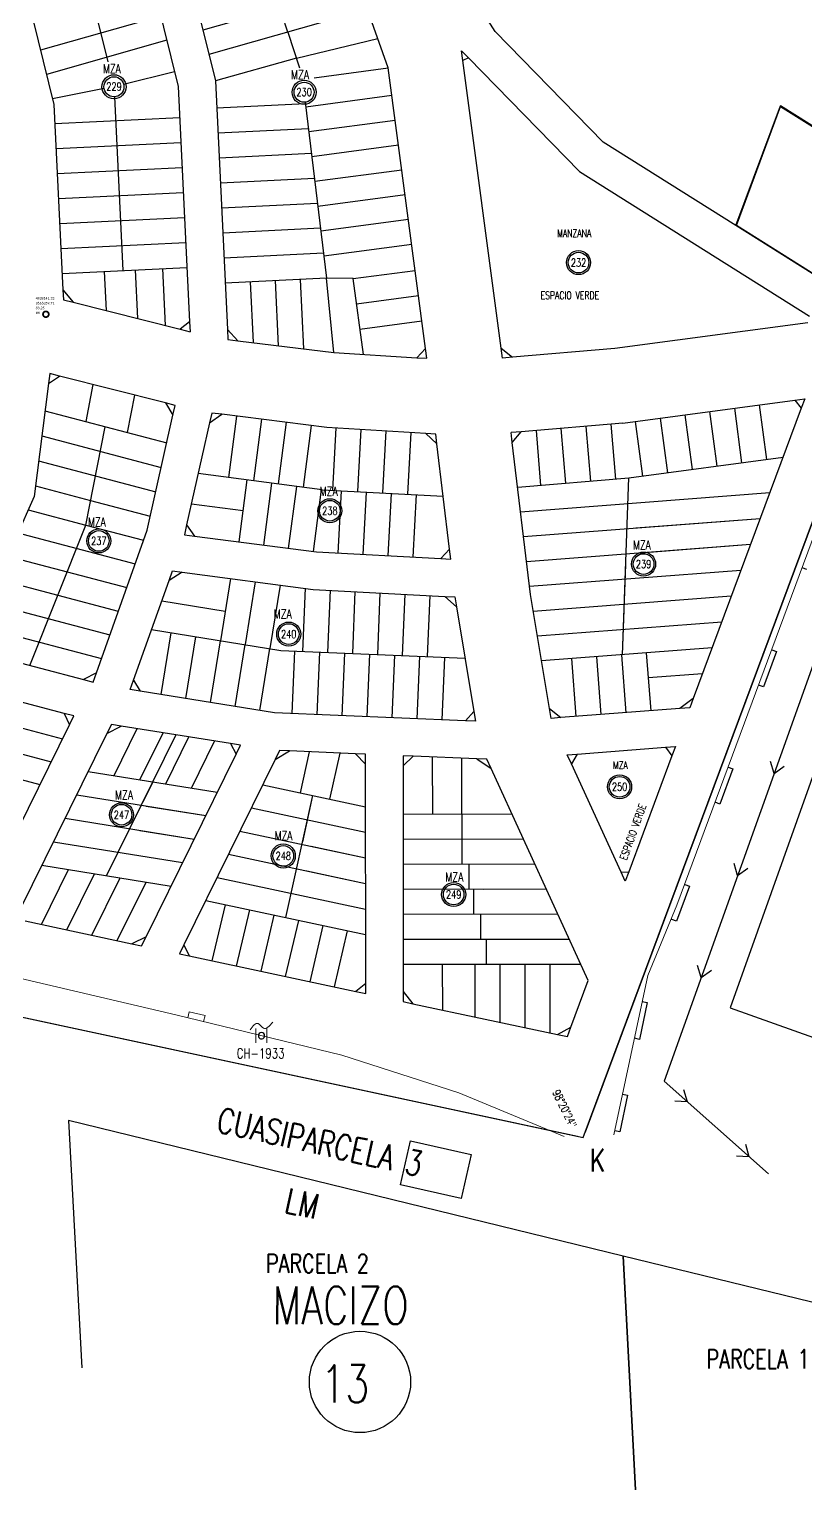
# Model space of a CAD drawing. Header units: metres. Extents: x 2615496 to 2632651, y 4927671 to 4929056.
# Drawn here: x 2616353 to 2616664, y 4927671 to 4928255 of the extents above; entities that cross this region are included whole.
import ezdxf
from ezdxf.enums import TextEntityAlignment as Align

# ---------------------------------------------------------------- set-up
doc = ezdxf.new("R2010")
doc.units = ezdxf.units.M
doc.header["$MEASUREMENT"] = 0
for name, color, linetype in [('p239_13', 6, 'Continuous'), ('puntos_fijos', 1, 'Continuous'), ('viviendas_alambrados_cercos', 4, 'Continuous')]:
    doc.layers.add(name, color=color, linetype=linetype)
doc.styles.add('ROMANS', font='romans.shx', dxfattribs={"width": 0.75})
doc.styles.get("Standard").update_dxf_attribs({"font": 'CALIBRI.TTF'})

msp = doc.modelspace()

# ---------------------------------------------------------------- linework, layer by layer
at = {"layer": 'p239_13', "linetype": 'ByBlock', "ltscale": 6}
for p, q in [((2616574.69219, 4927812.16059, -0.56571), (2616929.02569, 4928763.52756, -0.56571)), ((2615872.87551, 4927962.45926, -0.56571), (2616574.69219, 4927812.16059, -0.56571))]:
    msp.add_line(p, q, dxfattribs=at)
at = {"layer": 'p239_13', "linetype": 'ByBlock'}
for p, q in [((2616928.18877, 4928761.28719), (2616575.493, 4927814.32565)), ((2616890.66568, 4928627.55125, -0.56571), (2616607.05863, 4927834.73928, -0.56571)), ((2616456.53408, 4928254.18967), (2616434.64505, 4928320.7433)), ((2616369.73355, 4928302.35238), (2616384.48073, 4928242.28776)), ((2616485.01939, 4928272.65382), (2616422.55811, 4928254.95711)), ((2616405.73127, 4928260.5833), (2616357.59476, 4928246.94513)), ((2616488.37331, 4928263.21045), (2616424.944, 4928245.23948)), ((2616456.53408, 4928254.18967), (2616461.23528, 4928239.89565)), ((2616408.11716, 4928250.86566), (2616359.98065, 4928237.22749)), ((2616459.95385, 4928243.79183), (2616492.52176, 4928251.52998)), ((2616459.95385, 4928243.79183), (2616427.55328, 4928234.61201)), ((2616526.02105, 4928246.70985), (2616528.81502, 4928243.84737)), ((2616526.54962, 4928242.74493), (2616526.02105, 4928246.70985)), ((2616528.81502, 4928243.84737), (2616526.54962, 4928242.74493)), ((2616541.87291, 4928127.80031), (2616526.54962, 4928242.74493)), ((2616528.81502, 4928243.84737), (2616573.22552, 4928198.34778)), ((2616390.81987, 4928233.34489), (2616411.19091, 4928238.34642)), ((2616467.08073, 4928235.90493), (2616496.67021, 4928239.84951)), ((2616383.0196, 4928231.61226), (2616362.36655, 4928227.50986)), ((2616387.10966, 4928228.28992), (2616390.46296, 4928158.81783)), ((2616463.5462, 4928225.4554), (2616428.07789, 4928223.74341)), ((2616463.46649, 4928226.10971), (2616472.03352, 4928155.78358)), ((2616463.68919, 4928224.28161), (2616498.13344, 4928228.87338)), ((2616363.29987, 4928217.57657), (2616413.24173, 4928219.98717)), ((2616464.89851, 4928214.35436), (2616499.45485, 4928218.96107)), ((2616464.75867, 4928215.50229), (2616428.56001, 4928213.75504)), ((2616363.782, 4928207.58819), (2616413.72385, 4928209.9988)), ((2616466.10784, 4928204.42711), (2616500.77626, 4928209.04876)), ((2616465.97115, 4928205.54917), (2616429.04213, 4928203.76667)), ((2616364.26412, 4928197.59982), (2616414.20597, 4928200.01043)), ((2616467.18362, 4928195.59605), (2616429.52425, 4928193.7783)), ((2616467.31716, 4928194.49986), (2616502.09767, 4928199.13646)), ((2616573.22552, 4928198.34778), (2616665.19758, 4928140.60689)), ((2616364.74624, 4928187.61145), (2616414.6881, 4928190.02206)), ((2616468.52648, 4928184.57261), (2616503.41909, 4928189.22415)), ((2616468.3961, 4928185.64293), (2616430.00637, 4928183.78993)), ((2616365.22836, 4928177.62308), (2616415.17022, 4928180.03369)), ((2616469.73581, 4928174.64535), (2616504.7405, 4928179.31184)), ((2616469.60857, 4928175.68981), (2616430.48849, 4928173.80155)), ((2616365.71048, 4928167.63471), (2616415.65234, 4928170.04532)), ((2616470.82105, 4928165.73669), (2616430.97062, 4928163.81318)), ((2616470.94513, 4928164.7181), (2616506.06191, 4928169.39953)), ((2616366.1926, 4928157.64634), (2616416.13446, 4928160.05695)), ((2616383.08524, 4928158.46172), (2616383.83982, 4928142.82869)), ((2616396.53263, 4928139.62246), (2616395.59414, 4928159.0655)), ((2616407.58545, 4928136.83049), (2616406.48683, 4928159.59127)), ((2616472.03352, 4928155.78358), (2616431.45274, 4928153.82481)), ((2616441.44111, 4928154.30693), (2616442.61439, 4928129.99935)), ((2616451.42948, 4928154.78905), (2616452.68642, 4928128.74829)), ((2616461.41785, 4928155.27118), (2616462.75845, 4928127.49722)), ((2616474.89637, 4928125.98955), (2616472.03352, 4928155.78358)), ((2616482.68417, 4928155.57145), (2616472.03352, 4928155.78358)), ((2616482.68417, 4928155.57145), (2616507.46494, 4928158.87498)), ((2616486.7236, 4928125.27045), (2616482.68417, 4928155.57145)), ((2616484.03064, 4928145.47111), (2616508.81142, 4928148.77464)), ((2616485.37712, 4928135.37078), (2616510.15789, 4928138.67431)), ((2616664.62077, 4928137.94843), (2616587.32821, 4928127.58389)), ((2616542.40147, 4928123.83539), (2616541.87291, 4928127.80031)), ((2616541.87291, 4928127.80031), (2616546.38762, 4928124.16798)), ((2616587.32821, 4928127.58389), (2616546.38762, 4928124.16798)), ((2616546.38762, 4928124.16798), (2616542.40147, 4928123.83539)), ((2616360.74141, 4928113.62522), (2616354.95898, 4928068.41764)), ((2616360.74141, 4928113.62522), (2616365.12709, 4928116.61325)), ((2616407.55919, 4928105.8948), (2616365.12709, 4928116.61325)), ((2616375.7807, 4928098.39204), (2616378.69119, 4928113.18693)), ((2616392.40965, 4928093.99517), (2616395.35694, 4928108.97712)), ((2616359.34869, 4928102.73684), (2616408.04339, 4928089.86143)), ((2616407.55919, 4928105.8948), (2616410.55762, 4928101.0131)), ((2616590.57103, 4928097.75021), (2616659.38236, 4928106.97747)), ((2616661.95077, 4928103.76064), (2616618.73663, 4927987.73389)), ((2616628.30974, 4928080.61387), (2616625.38582, 4928102.4187)), ((2616638.22103, 4928081.94292), (2616635.29711, 4928103.74776)), ((2616648.13232, 4928083.27198), (2616645.2084, 4928105.07681)), ((2616659.38236, 4928106.97747), (2616661.95077, 4928103.76064)), ((2616375.67885, 4928057.04433), (2616383.41575, 4928096.37325)), ((2616400.17831, 4928054.97647), (2616410.55762, 4928101.0131)), ((2616425.23589, 4928097.9161), (2616416.03035, 4928057.08563)), ((2616425.23589, 4928097.9161), (2616430.08513, 4928101.3251)), ((2616472.13435, 4928096.10208), (2616430.08513, 4928101.3251)), ((2616436.03937, 4928100.58551), (2616432.84016, 4928076.08587)), ((2616445.96331, 4928099.35284), (2616442.75597, 4928074.79104)), ((2616455.88724, 4928098.12016), (2616452.67179, 4928073.49621)), ((2616465.81117, 4928096.88749), (2616462.58761, 4928072.20138)), ((2616511.72015, 4928093.69526), (2616472.13435, 4928096.10208)), ((2616475.75789, 4928095.882), (2616474.43852, 4928070.97648)), ((2616590.57103, 4928097.75021), (2616549.8447, 4928094.35218)), ((2616565.78929, 4928095.68253), (2616567.61852, 4928073.75871)), ((2616575.75467, 4928096.514), (2616577.5839, 4928074.59018)), ((2616585.72004, 4928097.34547), (2616587.54927, 4928075.42164)), ((2616598.57588, 4928076.62671), (2616595.65196, 4928098.43154)), ((2616608.48717, 4928077.95576), (2616605.56325, 4928099.76059)), ((2616618.39845, 4928079.28482), (2616615.47453, 4928101.08965)), ((2616358.06893, 4928092.73157), (2616405.84254, 4928080.0997)), ((2616485.73976, 4928095.2751), (2616484.42452, 4928070.44748)), ((2616495.72163, 4928094.66821), (2616494.41051, 4928069.91847)), ((2616505.7035, 4928094.06131), (2616504.39651, 4928069.38946)), ((2616511.72015, 4928093.69526), (2616516.18752, 4928089.48078)), ((2616546.33329, 4928090.04786), (2616549.8447, 4928094.35218)), ((2616553.60384, 4928029.2225), (2616546.33329, 4928090.04786)), ((2616555.82392, 4928094.85106), (2616557.65315, 4928072.92724)), ((2616521.21631, 4928047.40995), (2616516.18752, 4928089.48078)), ((2616592.94909, 4928075.87218), (2616654.64504, 4928084.1453)), ((2616356.78918, 4928082.72629), (2616403.64168, 4928070.33797)), ((2616355.50942, 4928072.72101), (2616377.61308, 4928066.87656)), ((2616470.28145, 4928071.1967), (2616420.67233, 4928077.67478)), ((2616437.01094, 4928050.329), (2616440.24801, 4928075.11854)), ((2616446.92675, 4928049.03417), (2616450.16383, 4928073.82371)), ((2616456.84257, 4928047.73934), (2616460.07964, 4928072.52888)), ((2616548.47132, 4928072.16115), (2616592.94909, 4928075.87218)), ((2616590.41244, 4928005.1898), (2616592.94909, 4928075.87218)), ((2616354.95898, 4928068.41764), (2616329.51261, 4928011.27355)), ((2616377.61308, 4928066.87656), (2616401.44083, 4928060.57624)), ((2616466.75839, 4928046.44451), (2616469.99546, 4928071.23405)), ((2616470.28145, 4928071.1967), (2616518.67951, 4928068.63282)), ((2616476.70977, 4928045.82111), (2616478.03229, 4928070.7861)), ((2616486.69577, 4928045.2921), (2616488.01829, 4928070.2571)), ((2616496.68177, 4928044.76309), (2616498.00429, 4928069.72809)), ((2616506.66777, 4928044.23408), (2616507.99028, 4928069.19908)), ((2616649.32701, 4928069.86679), (2616549.65598, 4928062.25026)), ((2616352.61055, 4928063.14384), (2616375.67885, 4928057.04433)), ((2616438.62947, 4928062.72377), (2616417.91146, 4928065.42917)), ((2616469.16172, 4928062.98992), (2616469.1948, 4928062.98817)), ((2616353.24612, 4928000.91383), (2616375.67885, 4928057.04433)), ((2616375.67885, 4928057.04433), (2616398.74716, 4928050.94482)), ((2616379.94491, 4927997.97773), (2616400.17831, 4928054.97647)), ((2616416.03035, 4928057.08563), (2616419.11693, 4928052.66564)), ((2616645.48223, 4928059.54383), (2616550.84393, 4928052.31188)), ((2616645.48223, 4928059.54383), (2616595.80942, 4928055.748)), ((2616348.4897, 4928053.88978), (2616395.39043, 4928041.48871)), ((2616419.11693, 4928052.66564), (2616467.99828, 4928046.2826)), ((2616641.63744, 4928049.22087), (2616552.03188, 4928042.3735)), ((2616641.63744, 4928049.22087), (2616595.97387, 4928045.73141)), ((2616344.36885, 4928044.63572), (2616392.03371, 4928032.03261)), ((2616467.99828, 4928046.2826), (2616517.69666, 4928043.64983)), ((2616517.69666, 4928043.64983), (2616521.21631, 4928047.40995)), ((2616414.27957, 4928038.16996), (2616408.97513, 4928034.91835)), ((2616414.27957, 4928038.16996), (2616466.62838, 4928031.33414)), ((2616637.79266, 4928038.89791), (2616553.21983, 4928032.43513)), ((2616590.41244, 4928005.1898), (2616591.70799, 4928041.28963)), ((2616664.15991, 4928039.25283, -0.56571), (2616662.28488, 4928039.94873, -0.56571)), ((2616340.24799, 4928035.38165), (2616388.67698, 4928022.5765)), ((2616394.82964, 4927995.06961), (2616408.97513, 4928034.91835)), ((2616433.55403, 4928035.65533), (2616429.55322, 4928010.81427)), ((2616443.47427, 4928034.35992), (2616439.426, 4928009.22419)), ((2616453.3945, 4928033.06451), (2616449.29877, 4928007.63412)), ((2616463.42264, 4928031.75275), (2616462.35234, 4928006.55314)), ((2616336.12714, 4928026.12759), (2616385.32025, 4928013.12039)), ((2616406.07558, 4928026.75013), (2616431.46131, 4928022.66159)), ((2616466.62838, 4928031.33414), (2616519.33642, 4928028.54193)), ((2616473.39864, 4928030.97548), (2616472.34333, 4928006.1288)), ((2616483.38519, 4928030.44645), (2616482.33432, 4928005.70445)), ((2616493.37173, 4928029.91741), (2616492.32532, 4928005.28011)), ((2616503.35828, 4928029.38837), (2616502.31631, 4928004.85576)), ((2616513.34483, 4928028.85933), (2616512.3073, 4928004.43141)), ((2616519.33642, 4928028.54193), (2616523.98608, 4928024.38436)), ((2616561.15484, 4927983.68802), (2616553.60384, 4928029.2225)), ((2616633.94787, 4928028.57495), (2616554.71528, 4928022.52025)), ((2616523.98608, 4928024.38436), (2616530.93536, 4927982.53582)), ((2616332.00629, 4928016.87353), (2616381.96353, 4928003.66429)), ((2616401.99426, 4928015.25281), (2616453.73911, 4928006.91897)), ((2616405.83249, 4927989.31248), (2616409.80767, 4928013.99441)), ((2616405.83249, 4927989.31248), (2616409.80767, 4928013.99441)), ((2616405.83249, 4927989.31248), (2616409.80767, 4928013.99441)), ((2616630.10309, 4928018.25199), (2616556.3576, 4928012.6166)), ((2616415.70527, 4927987.7224), (2616419.68045, 4928012.40434)), ((2616425.57804, 4927986.13233), (2616429.55322, 4928010.81427)), ((2616435.45081, 4927984.54226), (2616439.426, 4928009.22419)), ((2616331.75254, 4928006.59696), (2616374.7397, 4927995.23069)), ((2616445.32359, 4927982.95218), (2616449.29877, 4928007.63412)), ((2616453.73911, 4928006.91897), (2616527.40592, 4928003.79013)), ((2616459.19886, 4928006.68708), (2616458.13551, 4927981.65117)), ((2616469.18985, 4928006.26274), (2616468.1265, 4927981.22682)), ((2616479.18084, 4928005.83839), (2616478.11749, 4927980.80248)), ((2616489.17183, 4928005.41404), (2616488.10849, 4927980.37813)), ((2616499.16283, 4928004.9897), (2616498.09948, 4927979.95378)), ((2616509.15382, 4928004.56535), (2616508.09047, 4927979.52944)), ((2616519.14481, 4928004.14101), (2616518.08146, 4927979.10509)), ((2616626.2583, 4928007.92903), (2616557.99993, 4928002.71294)), ((2616570.01375, 4928003.631), (2616571.78104, 4927980.50393)), ((2616579.98468, 4928004.39295), (2616581.75197, 4927981.26588)), ((2616589.95561, 4928005.15489), (2616591.7229, 4927982.02782)), ((2616599.92654, 4928005.91684), (2616601.69383, 4927982.78977)), ((2616651.9816, 4928006.4399, -0.56571), (2616646.76232, 4927992.37721, -0.56571)), ((2616650.10657, 4928007.1358, -0.56571), (2616651.9816, 4928006.4399, -0.56571)), ((2616379.94491, 4927997.97773), (2616374.7397, 4927995.23069)), ((2616622.41352, 4927997.60607), (2616600.68848, 4927995.94591)), ((2616367.00164, 4927981.76123), (2616325.41805, 4927992.75638)), ((2616394.82964, 4927995.06961), (2616397.44063, 4927990.66404)), ((2616451.21242, 4927982.00375), (2616397.44063, 4927990.66404)), ((2616646.76232, 4927992.37721, -0.56571), (2616644.8873, 4927993.07311, -0.56571)), ((2616618.73663, 4927987.73389), (2616613.35214, 4927983.68066)), ((2616317.03911, 4927984.6282), (2616366.3569, 4927971.58804)), ((2616367.00164, 4927981.76123), (2616369.09983, 4927977.15111)), ((2616527.59422, 4927978.7596), (2616451.21242, 4927982.00375)), ((2616530.93536, 4927982.53582), (2616527.59422, 4927978.7596)), ((2616561.15484, 4927983.68802), (2616565.7976, 4927980.04669)), ((2616613.35214, 4927983.68066), (2616565.7976, 4927980.04669)), ((2616312.52727, 4927975.47752), (2616361.84507, 4927962.43736)), ((2616334.21334, 4927906.39604), (2616369.09983, 4927977.15111)), ((2616384.14218, 4927973.74003), (2616349.34603, 4927903.1682)), ((2616411.73416, 4927973.16868), (2616383.97379, 4927916.86647)), ((2616384.14218, 4927973.74003), (2616389.8602, 4927976.69162)), ((2616386.98686, 4927956.89666), (2616396.24032, 4927975.66406)), ((2616433.60812, 4927969.64574), (2616389.8602, 4927976.69162)), ((2616397.31609, 4927955.23307), (2616406.56954, 4927974.00047)), ((2616407.64532, 4927953.56948), (2616416.89877, 4927972.33688)), ((2616417.97454, 4927951.90589), (2616427.228, 4927970.6733)), ((2616433.60812, 4927969.64574), (2616435.78832, 4927965.42209)), ((2616572.30422, 4927965.50018), (2616607.58497, 4927968.19622)), ((2616607.58497, 4927968.19622), (2616611.57334, 4927968.501)), ((2616607.58497, 4927968.19622), (2616610.17723, 4927964.75255)), ((2616611.57334, 4927968.501), (2616610.17723, 4927964.75255)), ((2616671.15029, 4927969.37085, -0.56571), (2616633.47352, 4927864.04696, -0.56571)), ((2616572.37489, 4927812.61556), (2615875.15462, 4927961.93251)), ((2616308.01544, 4927966.32684), (2616357.33323, 4927953.28667)), ((2616399.78835, 4927892.40873), (2616435.78832, 4927965.42209)), ((2616451.47428, 4927963.31636), (2616414.92104, 4927889.18089)), ((2616451.47428, 4927963.31636), (2616457.23958, 4927966.73424)), ((2616483.6195, 4927965.6138), (2616457.23958, 4927966.73424)), ((2616461.56632, 4927949.97115), (2616465.23238, 4927966.39476)), ((2616473.30283, 4927947.46772), (2616477.41223, 4927965.87745)), ((2616483.6195, 4927965.6138), (2616487.61786, 4927961.44407)), ((2616487.66075, 4927873.69999), (2616487.61786, 4927961.44407)), ((2616506.61261, 4927964.63722), (2616502.61817, 4927960.80696)), ((2616532.1477, 4927963.55267), (2616506.61261, 4927964.63722)), ((2616514.46401, 4927941.5059), (2616514.45287, 4927964.30422)), ((2616526.16401, 4927941.51162), (2616526.15311, 4927963.80728)), ((2616532.1477, 4927963.55267), (2616537.81115, 4927959.74687)), ((2616568.31585, 4927965.1954), (2616572.30422, 4927965.50018)), ((2616569.98289, 4927961.55933), (2616568.31585, 4927965.1954)), ((2616572.30422, 4927965.50018), (2616569.98289, 4927961.55933)), ((2616589.83744, 4927918.25367), (2616569.98289, 4927961.55933)), ((2616610.17723, 4927964.75255), (2616592.90059, 4927918.36605)), ((2616651.05465, 4927957.72843, -0.56571), (2616649.60637, 4927962.51408, -0.56571)), ((2616376.65763, 4927958.56024), (2616428.30377, 4927950.2423)), ((2616502.61817, 4927960.80696), (2616502.66231, 4927870.50012)), ((2616576.71149, 4927874.89953), (2616537.81115, 4927959.74687)), ((2616634.58401, 4927959.56427, -0.56571), (2616629.36473, 4927945.50159, -0.56571)), ((2616632.70898, 4927960.26018, -0.56571), (2616634.58401, 4927959.56427, -0.56571)), ((2616651.05465, 4927957.72843, -0.56571), (2616655.15853, 4927960.58467, -0.56571)), ((2616402.4807, 4927954.40127), (2616398.44725, 4927946.22083)), ((2616446.48084, 4927953.18892), (2616487.62618, 4927944.41252)), ((2616372.03091, 4927949.17654), (2616423.67704, 4927940.8586)), ((2616399.90027, 4927944.688), (2616423.67704, 4927940.8586)), ((2616441.91909, 4927943.93699), (2616487.63118, 4927934.18649)), ((2616455.68095, 4927900.10171), (2616466.57431, 4927948.90293)), ((2616462.45233, 4927930.43687), (2616466.57431, 4927948.90293)), ((2616629.36473, 4927945.50159, -0.56571), (2616627.48971, 4927946.19749, -0.56571)), ((2616367.40418, 4927939.79284), (2616419.05031, 4927931.4749)), ((2616502.62761, 4927941.50011), (2616546.16706, 4927941.5214)), ((2616526.16401, 4927941.51162), (2616526.17378, 4927921.51162)), ((2616397.30448, 4927934.97721), (2616419.05031, 4927931.4749)), ((2616437.35733, 4927934.68506), (2616487.63618, 4927923.96047)), ((2616362.77745, 4927930.40914), (2616414.42359, 4927922.0912)), ((2616465.83385, 4927928.61096), (2616487.63618, 4927923.96047)), ((2616502.6325, 4927931.50012), (2616550.75078, 4927931.52364)), ((2616358.15072, 4927921.02544), (2616409.79686, 4927912.7075)), ((2616432.79558, 4927925.43314), (2616487.64118, 4927913.73444)), ((2616502.63738, 4927921.50012), (2616555.3345, 4927921.52588)), ((2616528.98594, 4927921.513), (2616528.99083, 4927911.513)), ((2616636.47214, 4927916.96363, -0.56571), (2616635.02386, 4927921.74928, -0.56571)), ((2616357.97406, 4927897.3629), (2616368.8044, 4927919.32846)), ((2616368.06252, 4927895.211), (2616379.11029, 4927917.61753)), ((2616378.15099, 4927893.05911), (2616389.43952, 4927915.95395)), ((2616428.23382, 4927916.18121), (2616487.64618, 4927903.50841)), ((2616464.07721, 4927918.76069), (2616487.64118, 4927913.73444)), ((2616589.83744, 4927918.25367), (2616592.90059, 4927918.36605)), ((2616591.50448, 4927914.6176), (2616589.83744, 4927918.25367)), ((2616592.90059, 4927918.36605), (2616591.50448, 4927914.6176)), ((2616636.47214, 4927916.96363, -0.56571), (2616640.57603, 4927919.81987, -0.56571)), ((2616388.23945, 4927890.90721), (2616399.76874, 4927914.29036)), ((2616502.64227, 4927911.50012), (2616559.91822, 4927911.52812)), ((2616530.75262, 4927911.51386), (2616530.7575, 4927901.51386)), ((2616534.88239, 4927911.51588), (2616559.91822, 4927911.52812)), ((2616617.18642, 4927912.68865, -0.56571), (2616611.96715, 4927898.62597, -0.56571)), ((2616615.3114, 4927913.38456, -0.56571), (2616617.18642, 4927912.68865, -0.56571)), ((2616423.67207, 4927906.92929), (2616487.65118, 4927893.28239)), ((2616426.25723, 4927882.79793), (2616431.51143, 4927905.25713)), ((2616436.03911, 4927880.71143), (2616441.29331, 4927903.17063)), ((2616351.48912, 4927898.74615), (2616394.10744, 4927889.65556)), ((2616445.82099, 4927878.62493), (2616451.07519, 4927901.08413)), ((2616455.60287, 4927876.53843), (2616460.85707, 4927898.99764)), ((2616502.64716, 4927901.50012), (2616564.50194, 4927901.53036)), ((2616533.57455, 4927901.51524), (2616533.57944, 4927891.51524)), ((2616611.96715, 4927898.62597, -0.56571), (2616610.09212, 4927899.32187, -0.56571)), ((2616399.78835, 4927892.40873), (2616394.10744, 4927889.65556)), ((2616465.38475, 4927874.45194), (2616470.63895, 4927896.91114)), ((2616475.16663, 4927872.36544), (2616480.42083, 4927894.82464)), ((2616502.65205, 4927891.50012), (2616569.08565, 4927891.5326)), ((2616535.86885, 4927891.51636), (2616535.87374, 4927881.51636)), ((2616414.92104, 4927889.18089), (2616417.06413, 4927884.75884)), ((2616417.06413, 4927884.75884), (2616483.75071, 4927870.53443)), ((2616502.65694, 4927881.50012), (2616573.66937, 4927881.53484)), ((2616518.32539, 4927881.50778), (2616518.33436, 4927863.15766)), ((2616531.29399, 4927881.51412), (2616531.30431, 4927860.39113)), ((2616541.29399, 4927881.51901), (2616541.30536, 4927858.25789)), ((2616551.29399, 4927881.5239), (2616551.3064, 4927856.12464)), ((2616561.29398, 4927881.52879), (2616561.30745, 4927853.99139)), ((2616621.88964, 4927876.19884, -0.56571), (2616620.44136, 4927880.98449, -0.56571)), ((2616487.66075, 4927873.69999), (2616483.75071, 4927870.53443)), ((2616569.75979, 4927856.23473), (2616576.71149, 4927874.89953)), ((2616621.88964, 4927876.19884, -0.56571), (2616625.99352, 4927879.05508, -0.56571)), ((2616502.66231, 4927870.50012), (2616506.57627, 4927865.66569)), ((2616506.57627, 4927865.66569), (2616564.45169, 4927853.32072)), ((2616600.2847, 4927866.08207, -0.56571), (2616597.16112, 4927851.4109, -0.56571)), ((2616598.32854, 4927866.49855, -0.56571), (2616600.2847, 4927866.08207, -0.56571)), ((2616633.47352, 4927864.04696, -0.56571), (2616694.72093, 4927842.252, -0.56571)), ((2616564.45169, 4927853.32072), (2616569.75979, 4927856.23473)), ((2616597.16112, 4927851.4109, -0.56571), (2616595.20496, 4927851.82737, -0.56571)), ((2616592.40325, 4927829.0636, -0.56571), (2616589.27968, 4927814.39243, -0.56571)), ((2616590.4471, 4927829.48008, -0.56571), (2616592.40325, 4927829.0636, -0.56571)), ((2616616.37494, 4927826.45715, -0.56571), (2616615.00843, 4927831.26679, -0.56571)), ((2616616.37494, 4927826.45715, -0.56571), (2616611.37843, 4927826.64378, -0.56571)), ((2616368.80235, 4927818.95473, -0.56571), (2616374.0414, 4927720.04338, -0.56571)), ((2616590.71022, 4927764.717, -0.56571), (2616368.80235, 4927818.95473, -0.56571)), ((2616501.62452, 4927793.19818, -0.56571), (2616505.52647, 4927810.81229, -0.56571)), ((2616505.52647, 4927810.81229, -0.56571), (2616529.81311, 4927805.43223, -0.56571)), ((2616589.27968, 4927814.39243, -0.56571), (2616587.32352, 4927814.80891, -0.56571)), ((2616529.81311, 4927805.43223, -0.56571), (2616525.91117, 4927787.81811, -0.56571)), ((2616641.07626, 4927804.49789, -0.56571), (2616636.07975, 4927804.68451, -0.56571)), ((2616641.07626, 4927804.49789, -0.56571), (2616639.70975, 4927809.30753, -0.56571)), ((2616525.91117, 4927787.81811, -0.56571), (2616501.62452, 4927793.19818, -0.56571)), ((2616698.56537, 4927738.35554, -0.56571), (2616590.71022, 4927764.717, -0.56571)), ((2616590.71022, 4927764.717, -0.56571), (2616595.66021, 4927671.30458, -0.56571)), ((2616595.66021, 4927671.30458, -0.56571), (2616590.71022, 4927764.717, -0.56571))]:
    msp.add_line(p, q, dxfattribs=at)
at = {"layer": 'p239_13', "linetype": 'ByBlock', "ltscale": 2}
for p, q in [((2616496.67021, 4928239.84951), (2616466.23459, 4928325.54472)), ((2616409.19651, 4928309.37829), (2616427.55328, 4928234.61201)), ((2616539.48393, 4928254.39171), (2616503.14551, 4928311.25543)), ((2616394.75556, 4928305.28684), (2616412.64055, 4928232.44207)), ((2616346.61906, 4928291.64867), (2616362.93147, 4928225.20893)), ((2616582.71296, 4928210.10256), (2616539.48393, 4928254.39171)), ((2616511.6223, 4928127.68939), (2616496.67021, 4928239.84951)), ((2616412.64055, 4928232.44207), (2616417.18207, 4928138.35299)), ((2616427.55328, 4928234.61201), (2616432.34952, 4928135.24577)), ((2616362.93147, 4928225.20893), (2616366.50598, 4928151.1539)), ((2616653.61094, 4928224.62911), (2616635.79108, 4928176.77964)), ((2616696.85502, 4928197.48009), (2616653.61094, 4928224.62911)), ((2616635.79108, 4928176.77964), (2616582.71296, 4928210.10256)), ((2616675.64745, 4928151.75745), (2616635.79108, 4928176.77964)), ((2616366.50598, 4928151.1539), (2616370.57701, 4928146.17891)), ((2616370.57701, 4928146.17891), (2616413.49674, 4928135.33728)), ((2616417.18207, 4928138.35299), (2616413.49674, 4928135.33728)), ((2616436.51186, 4928130.75736), (2616432.34952, 4928135.24577)), ((2616436.51186, 4928130.75736), (2616474.89637, 4928125.98955)), ((2616474.89637, 4928125.98955), (2616508.15823, 4928123.96722)), ((2616511.6223, 4928127.68939), (2616508.15823, 4928123.96722))]:
    msp.add_line(p, q, dxfattribs=at)
at = {"layer": 'p239_13', "linetype": 'ByBlock', "ltscale": 0.5}
for p, q in [((2616366.50598, 4928151.1539), (2616366.69883, 4928147.15855)), ((2616366.69883, 4928147.15855), (2616370.57701, 4928146.17891)), ((2616417.18207, 4928138.35299), (2616417.37492, 4928134.35764)), ((2616413.49674, 4928135.33728), (2616417.37492, 4928134.35764)), ((2616432.34952, 4928135.24577), (2616432.54236, 4928131.25042)), ((2616432.54236, 4928131.25042), (2616436.51186, 4928130.75736)), ((2616512.15086, 4928123.72447), (2616511.6223, 4928127.68939)), ((2616508.15823, 4928123.96722), (2616512.15086, 4928123.72447)), ((2616361.2489, 4928117.59289), (2616360.74141, 4928113.62522)), ((2616365.12709, 4928116.61325), (2616361.2489, 4928117.59289)), ((2616659.38236, 4928106.97747), (2616663.34688, 4928107.50909)), ((2616663.34688, 4928107.50909), (2616661.95077, 4928103.76064)), ((2616411.43737, 4928104.91516), (2616407.55919, 4928105.8948)), ((2616410.55762, 4928101.0131), (2616411.43737, 4928104.91516)), ((2616426.11564, 4928101.81815), (2616425.23589, 4928097.9161)), ((2616430.08513, 4928101.3251), (2616426.11564, 4928101.81815)), ((2616515.71277, 4928093.45251), (2616511.72015, 4928093.69526)), ((2616516.18752, 4928089.48078), (2616515.71277, 4928093.45251)), ((2616549.8447, 4928094.35218), (2616545.85855, 4928094.01959)), ((2616546.33329, 4928090.04786), (2616545.85855, 4928094.01959)), ((2616416.03035, 4928057.08563), (2616415.1506, 4928053.18357)), ((2616415.1506, 4928053.18357), (2616419.11693, 4928052.66564)), ((2616517.69666, 4928043.64983), (2616521.69106, 4928043.43823)), ((2616521.69106, 4928043.43823), (2616521.21631, 4928047.40995)), ((2616408.97513, 4928034.91835), (2616410.31325, 4928038.68789)), ((2616410.31325, 4928038.68789), (2616414.27957, 4928038.16996)), ((2616519.33642, 4928028.54193), (2616523.33082, 4928028.33033)), ((2616523.33082, 4928028.33033), (2616523.98608, 4928024.38436)), ((2616378.6068, 4927994.20818), (2616379.94491, 4927997.97773)), ((2616374.7397, 4927995.23069), (2616378.6068, 4927994.20818)), ((2616393.49152, 4927991.30007), (2616394.82964, 4927995.06961)), ((2616397.44063, 4927990.66404), (2616393.49152, 4927991.30007)), ((2616618.73663, 4927987.73389), (2616617.34052, 4927983.98544)), ((2616370.86874, 4927980.73872), (2616367.00164, 4927981.76123)), ((2616369.09983, 4927977.15111), (2616370.86874, 4927980.73872)), ((2616530.93536, 4927982.53582), (2616531.59062, 4927978.58986)), ((2616561.80923, 4927979.74192), (2616561.15484, 4927983.68802)), ((2616565.7976, 4927980.04669), (2616561.80923, 4927979.74192)), ((2616617.34052, 4927983.98544), (2616613.35214, 4927983.68066)), ((2616385.91109, 4927977.32765), (2616384.14218, 4927973.74003)), ((2616389.8602, 4927976.69162), (2616385.91109, 4927977.32765)), ((2616531.59062, 4927978.58986), (2616527.59422, 4927978.7596)), ((2616437.55723, 4927969.00971), (2616433.60812, 4927969.64574)), ((2616435.78832, 4927965.42209), (2616437.55723, 4927969.00971)), ((2616453.24319, 4927966.90397), (2616451.47428, 4927963.31636)), ((2616457.23958, 4927966.73424), (2616453.24319, 4927966.90397)), ((2616487.6159, 4927965.44407), (2616483.6195, 4927965.6138)), ((2616487.61786, 4927961.44407), (2616487.6159, 4927965.44407)), ((2616506.61261, 4927964.63722), (2616502.61621, 4927964.80696)), ((2616502.61621, 4927964.80696), (2616502.61817, 4927960.80696)), ((2616536.1441, 4927963.38293), (2616532.1477, 4927963.55267)), ((2616537.81115, 4927959.74687), (2616536.1441, 4927963.38293)), ((2616398.01944, 4927888.82112), (2616399.78835, 4927892.40873)), ((2616394.10744, 4927889.65556), (2616398.01944, 4927888.82112)), ((2616414.92104, 4927889.18089), (2616413.15213, 4927885.59328)), ((2616413.15213, 4927885.59328), (2616417.06413, 4927884.75884)), ((2616487.6627, 4927869.69999), (2616487.66075, 4927873.69999)), ((2616483.75071, 4927870.53443), (2616487.6627, 4927869.69999)), ((2616502.66231, 4927870.50012), (2616502.66427, 4927866.50012)), ((2616502.66427, 4927866.50012), (2616506.57627, 4927865.66569)), ((2616568.36368, 4927852.48628), (2616569.75979, 4927856.23473)), ((2616564.45169, 4927853.32072), (2616568.36368, 4927852.48628))]:
    msp.add_line(p, q, dxfattribs=at)
at = {"layer": 'p239_13', "linetype": 'ByBlock', "lineweight": 0}
for p, q in [((2616252.6498, 4927898.49136, -99.27571), (2616411.68627, 4927861.26074, -99.27571)), ((2616411.68627, 4927861.26074, -99.27571), (2616478.17221, 4927845.09613, -99.27571)), ((2616478.17221, 4927845.09613, -99.27571), (2616524.90001, 4927829.95939, -99.27571)), ((2616524.90001, 4927829.95939, -99.27571), (2616567.00929, 4927812.56409, -99.27571))]:
    msp.add_line(p, q, dxfattribs=at)
at = {"layer": 'p239_13', "linetype": 'ByBlock', "lineweight": 13}
for p, q in [((2616417.10434, 4927862.43501, -99.27571), (2616416.53442, 4927860.06585, -99.27571)), ((2616423.3923, 4927860.9224, -99.27571), (2616417.10434, 4927862.43501, -99.27571)), ((2616422.82238, 4927858.55324, -99.27571), (2616423.3923, 4927860.9224, -99.27571))]:
    msp.add_line(p, q, dxfattribs=at)
at = {"layer": 'p239_13', "linetype": 'ByBlock', "lineweight": 5}
msp.add_line((2616607.05863, 4927834.73928, -0.56571), (2616648.79623, 4927797.63491, -0.56571), dxfattribs=at)
at = {"layer": 'p239_13', "linetype": 'ByBlock', "lineweight": 13, "elevation": -0.56571}
msp.add_lwpolyline([(2616976.88915, 4928899.11344), (2616959.16347, 4928848.72433), (2616927.11728, 4928753.50647), (2616612.21084, 4927905.0305), (2616600.54655, 4927876.91635), (2616586.9835, 4927813.21183)], dxfattribs=at)
at = {"layer": 'p239_13', "linetype": 'ByBlock', "lineweight": 0}
for points in [[(2616443.69148, 4927855.73296), (2616443.75125, 4927849.99786)], [(2616448.11477, 4927855.73296), (2616448.17454, 4927849.99786)]]:
    msp.add_lwpolyline(points, dxfattribs=at)
at = {"layer": 'p239_13', "linetype": 'ByBlock'}
for centre, radius in [((2616386.96224, 4928232.28721), 4.81032), ((2616386.96224, 4928232.28721), 4), ((2616463.02821, 4928230.08563), 4.81032), ((2616463.02821, 4928230.08563), 4), ((2616572.82466, 4928161.9771), 4.81032), ((2616572.82466, 4928161.9771), 4.12977), ((2616473.31879, 4928062.7697), 4.81032), ((2616473.31879, 4928062.7697), 4.12977), ((2616380.8917, 4928050.70713), 4.81032), ((2616380.8917, 4928050.70713), 4.12977), ((2616598.84531, 4928041.45842), 4.81032), ((2616598.84531, 4928041.45842), 4.12977), ((2616456.86912, 4928013.43951), 4.81032), ((2616456.86912, 4928013.43951), 4.12977), ((2616589.26551, 4927952.39503), 4.81032), ((2616589.26551, 4927952.39503), 4.12977), ((2616389.97414, 4927941.2075), 4.81032), ((2616389.97414, 4927941.2075), 4.12977), ((2616454.69391, 4927924.73136), 4.81032), ((2616454.69391, 4927924.73136), 4.12977), ((2616522.86763, 4927909.31298), 4.81032), ((2616522.86763, 4927909.31298), 4.12977), ((2616485.38394, 4927714.41469, -0.56571), 20.25)]:
    msp.add_circle(centre, radius, dxfattribs=at)
for start, end in [(0.02800805, 180.02800799), (180.02800799, 0.02800805)]:
    msp.add_arc((2616445.96539, 4927852.83555), 1.25, start, end, dxfattribs=at)
at = {"layer": 'p239_13', "linetype": 'ByBlock', "lineweight": 0}
msp.add_spline([(2616441.42006, 4927855.25503), (2616444.58808, 4927857.7044), (2616446.73997, 4927855.85243), (2616450.50575, 4927858.24206)], degree=3, dxfattribs=at)
at = {"layer": 'puntos_fijos', "linetype": 'ByBlock', "const_width": 0.7}
msp.add_lwpolyline([(2616358.56, 4928141.33, 1), (2616360.86, 4928141.33, 1)], format="xyb", close=True, dxfattribs=at)
at = {"layer": 'viviendas_alambrados_cercos', "linetype": 'ByBlock'}
msp.add_lwpolyline([(2616675.64745, 4928151.75745), (2616635.79108, 4928176.77964), (2616653.61094, 4928224.62911), (2616696.85502, 4928197.48009), (2616680.43116, 4928153.37911), (2616675.64745, 4928151.75745)], dxfattribs=at)
msp.add_lwpolyline([(2616675.66682, 4928151.9224), (2616635.97428, 4928176.84174), (2616653.68722, 4928224.40411), (2616696.67183, 4928197.41799), (2616680.31547, 4928153.49828)], close=True, dxfattribs=at)

# ---------------------------------------------------------------- texts
at = {"layer": 'p239_13', "linetype": 'ByBlock', "style": 'ROMANS', "width": 0.75}
for s, height, rotation, p in [('MZA', 3.6, 0.02800805, (2616382.52998, 4928237.78693)), ('MZA', 3.6, 0.02800805, (2616457.84832, 4928235.39411)), ('MANZANA', 3, 0.02800805, (2616564.25255, 4928172.18368)), ('ESPACIO VERDE', 3, 0.02800805, (2616557.64208, 4928147.39555)), ('MZA', 3.6, 0.02800805, (2616469.30139, 4928068.72051)), ('MZA', 3.6, 0.02800805, (2616376.54324, 4928056.41203)), ('MZA', 3.6, 0.02800805, (2616594.5919, 4928047.28578, -98.71)), ('MZA', 3.6, 0.02800805, (2616450.91363, 4928019.74189)), ('MZA', 3, 0.02800805, (2616586.55753, 4927959.54508)), ('MZA', 3.6, 0.02800805, (2616387.38302, 4927947.29076)), ('ESPACIO VERDE', 3, 70.16170436, (2616592.05448, 4927922.79914)), ('MZA', 3.6, 0.02800805, (2616451.22517, 4927931.04327)), ('MZA', 3.6, 0.02800805, (2616519.55757, 4927914.58291)), ('CH-1933', 4, 359.98106223, (2616436.06184, 4927843.80309, -0.56571)), ('K', 9, 0.02800805, (2616577.41945, 4927798.61197, -0.56571)), ('PARCELA 2', 7.5, 359.98106223, (2616447.74229, 4927758.04515, -0.56571)), ('MACIZO', 15, 359.98106223, (2616450.3807, 4927737.54906, -0.56571)), ('PARCELA 1', 7.5, 359.98106223, (2616623.99106, 4927719.85356, -0.56571)), ('13', 15, 359.98106223, (2616469.81873, 4927706.22677, -0.56571))]:
    msp.add_text(s, height=height, rotation=rotation, dxfattribs=at).set_placement(p)
for s, height, rotation, p in [('229', 3.2, 0.02800805, (2616386.96298, 4928230.78721)), ('230', 3.2, 0.02800805, (2616463.02895, 4928228.58563)), ('232', 3.2, 0.02800805, (2616572.82544, 4928160.3771)), ('238', 3.2, 0.02800805, (2616473.31957, 4928061.1697)), ('237', 3.2, 0.02800805, (2616380.89249, 4928049.10713)), ('239', 3.2, 0.02800805, (2616598.84609, 4928039.85842)), ('240', 3.2, 0.02800805, (2616456.8699, 4928011.83952)), ('250', 3.2, 0.02800805, (2616589.26629, 4927950.79503)), ('247', 3.2, 0.02800805, (2616389.97492, 4927939.6075)), ('248', 3.2, 0.02800805, (2616454.69469, 4927923.13136)), ('249', 3.2, 0.02800805, (2616522.86841, 4927907.71298)), ('CUASIPARCELA 3', 10, 347.50933159, (2616468.28777, 4927805.5139, -0.56571)), ('LM', 10, 347.50933159, (2616461.17773, 4927780.87546, -0.56571))]:
    msp.add_text(s, height=height, rotation=rotation, dxfattribs=at).set_placement(p, align=Align.CENTER)
at = {"layer": 'p239_13', "linetype": 'ByBlock', "ltscale": 0.18, "style": 'ROMANS', "width": 0.75}
msp.add_text('98°20\'24"', height=3.2, rotation=296.3669881, dxfattribs=at).set_placement((2616562.24791, 4927830.25442, -0.56571))
at = {"layer": 'puntos_fijos', "linetype": 'ByBlock'}
for s, p in [('4928141.33', (2616355.61021, 4928147.19723)), ('83.25', (2616355.61021, 4928143.35108)), ('2616359.71', (2616355.61021, 4928145.27415)), ('BR', (2616355.61021, 4928141.428))]:
    msp.add_text(s, height=1, dxfattribs=at).set_placement(p)

doc.saveas('drawing.dxf')
